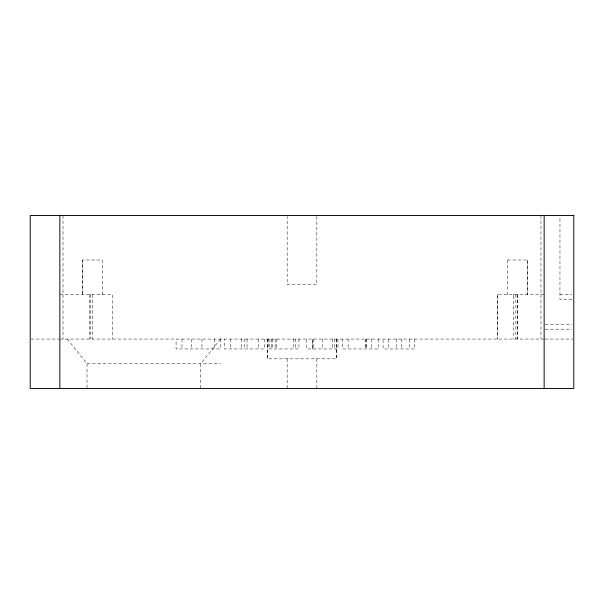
<?xml version="1.0" encoding="UTF-8"?>
<svg xmlns="http://www.w3.org/2000/svg" width="604" height="604" viewBox="0 0 604 604"><rect width="100%" height="100%" fill="white"/><g stroke="black" fill="none" stroke-linecap="round" stroke-linejoin="round"><path stroke-width="0.45" stroke-dasharray="3.02 2.27" d="M220.46 339.063L200.694 363.774L200.694 388.485M507.579 259.992L527.345 259.992L527.345 294.586M59.849 294.586L112.231 294.586L112.216 339.063M497.673 294.586L497.673 339.063L497.613 294.586L544.151 294.586M559.961 294.586L571.958 294.586M571.958 299.531L559.961 299.531L559.961 216.451M545.072 324.235L571.95 324.235M545.072 329.18L571.95 329.18M30.925 339.063L59.079 339.063M59.849 339.063L544.151 339.063M544.921 339.063L572.788 339.063M67.263 339.063L87.029 363.774L220.46 363.774M513.513 294.586L513.883 295.13L513.883 294.586M513.513 295.726L513.883 339.063M540.973 215.515L540.973 339.063M527.315 259.992L527.315 294.586M517.605 294.586L517.605 339.063M517.326 294.586L517.326 339.063M515.861 294.586L515.861 339.063M507.609 259.992L507.579 294.586M414.812 339.063L414.812 348.946L383.064 348.946L383.064 339.063M409.233 339.063L409.233 348.946M401.426 339.063L401.426 348.946M396.383 339.063L396.383 348.946M388.576 339.063L388.576 348.946M378.368 339.063L378.368 348.946L342.672 348.946L342.672 339.063M371.241 339.063L371.241 348.946M366.349 339.063L366.349 348.946M366.024 339.063L366.024 348.946M365.465 339.063L365.465 348.946M348.123 339.063L348.123 348.946M337.976 339.063L337.976 348.946L306.651 348.946L306.651 339.063M336.753 339.063L336.753 358.829L267.247 358.829L267.247 339.063M336.594 339.063L336.594 358.829M334.269 339.063L334.269 348.946M332.593 339.063L332.593 348.946M322.778 339.063L322.778 348.946M316.828 216.451L316.828 284.703L287.172 284.703L287.172 216.451M316.828 358.829L316.821 388.485M313.68 339.063L313.68 348.946M312.63 339.063L312.63 349.24L312.238 349.24L312.238 339.063M298.935 339.063L298.935 348.946L268.727 348.946L268.727 339.063M295.552 339.063L295.552 348.946M293.355 339.063L293.355 348.946M287.172 358.829L287.172 388.485M276.345 339.063L276.345 348.946M275.13 339.063L275.13 348.946M272.698 339.063L272.698 348.946M271.687 339.063L271.687 348.946M269.875 339.063L269.875 348.946M267.406 339.063L267.406 358.829M264.363 339.063L264.363 348.946L224.333 348.946L224.333 339.063M258.353 339.063L258.353 348.946M247.059 339.063L247.059 348.946M244.295 339.063L244.295 348.946M241.54 339.063L241.54 348.946M230.245 339.063L230.245 348.946M220.226 339.063L220.226 348.946L176.066 348.946L176.066 339.063M214.322 339.063L214.322 348.946M201.94 339.063L201.94 348.946M191.234 339.063L191.234 348.946M181.978 339.063L181.978 348.946M102.295 294.586L102.348 259.992L82.582 259.992L82.582 294.586M92.465 294.586L92.465 339.063M90.426 294.586L90.426 339.063M89.324 294.586L89.324 339.063M87.029 363.774L87.029 388.485M82.635 259.992L82.635 294.586M63.027 215.515L63.027 339.063"/><path stroke-width="0.91" d="M544.151 215.515L544.151 388.485M59.849 215.515L59.849 388.485M573.8 215.515L30.2 215.515L30.2 388.485L573.8 388.485L573.8 215.515"/></g></svg>
